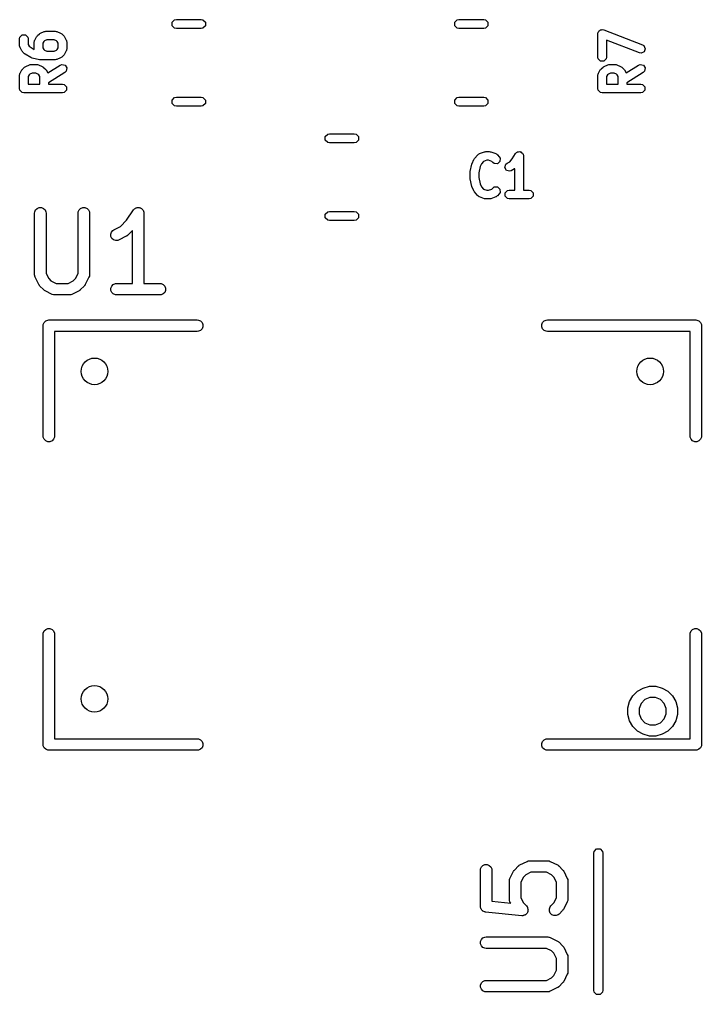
# Model space of a CAD drawing. Extents: x 5.61 to 7, y -4.12 to -3.59.
# Drawn here: x 5.606 to 5.959, y -4.091 to -3.587 of the extents above; entities that cross this region are included whole.
import ezdxf

# ---------------------------------------------------------------- set-up
doc = ezdxf.new("R2010")
doc.units = 0
doc.header["$MEASUREMENT"] = 0
doc.layers.add('BLACK', color=7, linetype='CONTINUOUS')

msp = doc.modelspace()

# ---------------------------------------------------------------- linework, layer by layer
at = {"layer": 'BLACK', "linetype": 'CONTINUOUS'}
for p, q in [((5.68541, -3.58847), (5.68668, -3.58719)), ((5.68668, -3.58719), (5.68759, -3.58701)), ((5.68759, -3.58701), (5.7004, -3.58701)), ((5.7004, -3.58701), (5.70131, -3.58719)), ((5.70131, -3.58719), (5.70259, -3.58847)), ((5.83157, -3.58847), (5.83284, -3.58719)), ((5.83284, -3.58719), (5.83375, -3.58701)), ((5.83375, -3.58701), (5.84657, -3.58701)), ((5.84657, -3.58701), (5.84747, -3.58719)), ((5.84747, -3.58719), (5.84875, -3.58847)), ((5.6173, -3.59411), (5.61921, -3.59325)), ((5.61921, -3.59325), (5.61925, -3.59324)), ((5.61925, -3.59324), (5.61927, -3.59323)), ((5.61927, -3.59323), (5.61967, -3.59315)), ((5.61967, -3.59315), (5.62006, -3.59306)), ((5.62006, -3.59306), (5.62009, -3.59307)), ((5.62009, -3.59307), (5.62013, -3.59306)), ((5.62013, -3.59306), (5.62489, -3.59306)), ((5.62489, -3.59306), (5.62494, -3.59307)), ((5.62494, -3.59307), (5.62496, -3.59306)), ((5.62496, -3.59306), (5.62536, -3.59315)), ((5.62536, -3.59315), (5.62575, -3.59323)), ((5.62575, -3.59323), (5.62577, -3.59324)), ((5.62577, -3.59324), (5.62582, -3.59325)), ((5.62582, -3.59325), (5.62772, -3.59411)), ((5.68541, -3.59027), (5.68541, -3.58847)), ((5.68668, -3.59155), (5.68541, -3.59027)), ((5.68759, -3.59173), (5.68668, -3.59155)), ((5.7004, -3.59173), (5.68759, -3.59173)), ((5.70131, -3.59155), (5.7004, -3.59173)), ((5.70259, -3.59027), (5.70131, -3.59155)), ((5.70259, -3.58847), (5.70259, -3.59027)), ((5.83157, -3.59027), (5.83157, -3.58847)), ((5.83284, -3.59155), (5.83157, -3.59027)), ((5.83375, -3.59173), (5.83284, -3.59155)), ((5.84657, -3.59173), (5.83375, -3.59173)), ((5.84747, -3.59155), (5.84657, -3.59173)), ((5.84875, -3.59027), (5.84747, -3.59155)), ((5.84875, -3.58847), (5.84875, -3.59027)), ((5.90584, -3.59359), (5.90613, -3.59329)), ((5.90613, -3.59329), (5.90629, -3.5929)), ((5.90629, -3.5929), (5.90672, -3.59271)), ((5.90672, -3.59271), (5.90705, -3.59237)), ((5.90705, -3.59237), (5.90748, -3.59237)), ((5.90748, -3.59237), (5.90786, -3.5922)), ((5.90786, -3.5922), (5.90873, -3.59235)), ((5.90873, -3.59235), (5.92873, -3.60006)), ((5.60645, -3.59702), (5.60662, -3.59616)), ((5.60645, -3.60045), (5.60645, -3.59702)), ((5.60662, -3.59616), (5.60784, -3.59494)), ((5.60784, -3.59494), (5.60956, -3.59494)), ((5.60956, -3.59494), (5.61078, -3.59616)), ((5.61078, -3.59616), (5.61095, -3.59702)), ((5.61095, -3.59702), (5.61095, -3.59987)), ((5.61409, -3.59848), (5.61418, -3.59818)), ((5.61411, -3.59855), (5.61409, -3.59848)), ((5.61418, -3.59818), (5.61424, -3.59787)), ((5.61424, -3.59787), (5.6143, -3.59782)), ((5.6143, -3.59782), (5.61436, -3.59764)), ((5.61436, -3.59764), (5.61531, -3.59593)), ((5.61531, -3.59593), (5.61555, -3.59564)), ((5.61555, -3.59564), (5.61577, -3.59535)), ((5.61577, -3.59535), (5.61672, -3.59449)), ((5.61672, -3.59449), (5.61702, -3.59431)), ((5.61702, -3.59431), (5.6173, -3.59411)), ((5.61906, -3.59844), (5.61857, -3.59932)), ((5.61947, -3.59807), (5.61906, -3.59844)), ((5.62061, -3.59756), (5.61947, -3.59807)), ((5.62441, -3.59756), (5.62061, -3.59756)), ((5.62555, -3.59807), (5.62441, -3.59756)), ((5.62597, -3.59844), (5.62555, -3.59807)), ((5.62645, -3.59932), (5.62597, -3.59844)), ((5.62772, -3.59411), (5.628, -3.59431)), ((5.628, -3.59431), (5.6283, -3.59449)), ((5.6283, -3.59449), (5.62926, -3.59535)), ((5.62926, -3.59535), (5.62948, -3.59564)), ((5.62948, -3.59564), (5.62972, -3.59593)), ((5.62972, -3.59593), (5.63067, -3.59764)), ((5.63067, -3.59764), (5.63073, -3.59782)), ((5.63073, -3.59782), (5.63078, -3.59787)), ((5.63078, -3.59787), (5.63084, -3.59818)), ((5.63084, -3.59818), (5.63094, -3.59848)), ((5.63094, -3.59848), (5.63092, -3.59855)), ((5.90567, -3.59445), (5.90584, -3.59359)), ((5.90567, -3.60645), (5.90567, -3.59445)), ((5.92711, -3.60426), (5.91017, -3.59773)), ((5.91017, -3.59773), (5.91017, -3.60645)), ((5.60649, -3.60063), (5.60645, -3.60045)), ((5.60647, -3.60071), (5.60649, -3.60063)), ((5.60656, -3.601), (5.60647, -3.60071)), ((5.60662, -3.60131), (5.60656, -3.601)), ((5.60668, -3.60136), (5.60662, -3.60131)), ((5.60674, -3.60154), (5.60668, -3.60136)), ((5.60769, -3.60326), (5.60674, -3.60154)), ((5.60793, -3.60354), (5.60769, -3.60326)), ((5.60815, -3.60384), (5.60793, -3.60354)), ((5.61095, -3.59987), (5.61144, -3.60074)), ((5.61144, -3.60074), (5.61195, -3.6012)), ((5.61195, -3.6012), (5.61411, -3.6025)), ((5.61407, -3.59873), (5.61411, -3.59855)), ((5.61407, -3.60216), (5.61407, -3.59873)), ((5.61411, -3.60234), (5.61407, -3.60216)), ((5.61409, -3.60242), (5.61411, -3.60234)), ((5.61411, -3.6025), (5.61409, -3.60242)), ((5.61857, -3.59932), (5.61857, -3.60158)), ((5.61857, -3.60158), (5.61906, -3.60246)), ((5.61906, -3.60246), (5.61947, -3.60283)), ((5.61947, -3.60283), (5.62061, -3.60334)), ((5.62061, -3.60334), (5.62441, -3.60334)), ((5.62441, -3.60334), (5.62555, -3.60283)), ((5.62555, -3.60283), (5.62597, -3.60246)), ((5.62597, -3.60246), (5.62645, -3.60158)), ((5.62645, -3.60158), (5.62645, -3.59932)), ((5.63067, -3.60326), (5.62972, -3.60497)), ((5.63073, -3.60308), (5.63067, -3.60326)), ((5.63078, -3.60302), (5.63073, -3.60308)), ((5.63084, -3.60272), (5.63078, -3.60302)), ((5.63094, -3.60242), (5.63084, -3.60272)), ((5.63092, -3.59855), (5.63095, -3.59873)), ((5.63095, -3.60216), (5.63092, -3.60234)), ((5.63092, -3.60234), (5.63094, -3.60242)), ((5.63095, -3.59873), (5.63095, -3.60216)), ((5.92873, -3.60006), (5.92947, -3.60053)), ((5.92947, -3.60053), (5.93017, -3.60211)), ((5.93017, -3.60211), (5.92955, -3.60371)), ((5.6091, -3.60469), (5.60815, -3.60384)), ((5.60929, -3.6048), (5.6091, -3.60469)), ((5.60945, -3.60495), (5.60929, -3.6048)), ((5.61231, -3.60666), (5.60945, -3.60495)), ((5.61264, -3.60678), (5.61231, -3.60666)), ((5.61297, -3.60693), (5.61264, -3.60678)), ((5.61678, -3.60779), (5.61297, -3.60693)), ((5.61703, -3.60779), (5.61678, -3.60779)), ((5.61727, -3.60784), (5.61703, -3.60779)), ((5.62489, -3.60784), (5.61727, -3.60784)), ((5.62494, -3.60783), (5.62489, -3.60784)), ((5.62496, -3.60784), (5.62494, -3.60783)), ((5.62536, -3.60775), (5.62496, -3.60784)), ((5.62575, -3.60767), (5.62536, -3.60775)), ((5.62577, -3.60765), (5.62575, -3.60767)), ((5.62582, -3.60764), (5.62577, -3.60765)), ((5.62772, -3.60679), (5.62582, -3.60764)), ((5.628, -3.60658), (5.62772, -3.60679)), ((5.6283, -3.60641), (5.628, -3.60658)), ((5.62926, -3.60555), (5.6283, -3.60641)), ((5.62948, -3.60525), (5.62926, -3.60555)), ((5.62972, -3.60497), (5.62948, -3.60525)), ((5.90584, -3.60731), (5.90567, -3.60645)), ((5.90705, -3.60853), (5.90584, -3.60731)), ((5.90878, -3.60853), (5.90705, -3.60853)), ((5.90999, -3.60731), (5.90878, -3.60853)), ((5.91017, -3.60645), (5.90999, -3.60731)), ((5.92797, -3.60441), (5.92711, -3.60426)), ((5.92955, -3.60371), (5.92797, -3.60441)), ((5.60674, -3.61478), (5.60769, -3.61307)), ((5.60769, -3.61307), (5.60793, -3.61279)), ((5.60793, -3.61279), (5.60815, -3.61249)), ((5.60815, -3.61249), (5.6091, -3.61163)), ((5.6091, -3.61163), (5.6094, -3.61146)), ((5.6094, -3.61146), (5.60968, -3.61125)), ((5.60968, -3.61125), (5.61159, -3.6104)), ((5.61159, -3.6104), (5.61164, -3.61039)), ((5.61164, -3.61039), (5.61165, -3.61037)), ((5.61165, -3.61037), (5.61205, -3.61029)), ((5.61205, -3.61029), (5.61245, -3.6102)), ((5.61245, -3.6102), (5.61247, -3.61021)), ((5.61247, -3.61021), (5.61251, -3.6102)), ((5.61251, -3.6102), (5.61537, -3.6102)), ((5.61537, -3.6102), (5.61542, -3.61021)), ((5.61542, -3.61021), (5.61544, -3.6102)), ((5.61544, -3.6102), (5.61583, -3.61029)), ((5.61583, -3.61029), (5.61623, -3.61037)), ((5.61623, -3.61037), (5.61625, -3.61039)), ((5.61625, -3.61039), (5.61629, -3.6104)), ((5.61629, -3.6104), (5.6182, -3.61125)), ((5.6182, -3.61125), (5.61848, -3.61146)), ((5.61848, -3.61146), (5.61878, -3.61163)), ((5.61878, -3.61163), (5.61973, -3.61249)), ((5.61973, -3.61249), (5.61995, -3.61279)), ((5.61995, -3.61279), (5.62019, -3.61307)), ((5.62019, -3.61307), (5.62105, -3.61461)), ((5.62105, -3.61461), (5.6275, -3.61055)), ((5.6275, -3.61055), (5.62832, -3.61023)), ((5.62832, -3.61023), (5.63, -3.61061)), ((5.63, -3.61061), (5.63092, -3.61207)), ((5.63092, -3.61207), (5.63054, -3.61375)), ((5.90595, -3.61478), (5.9069, -3.61307)), ((5.9069, -3.61307), (5.90714, -3.61279)), ((5.90714, -3.61279), (5.90736, -3.61249)), ((5.90736, -3.61249), (5.90832, -3.61163)), ((5.90832, -3.61163), (5.90861, -3.61146)), ((5.90861, -3.61146), (5.9089, -3.61125)), ((5.9089, -3.61125), (5.9108, -3.6104)), ((5.9108, -3.6104), (5.91085, -3.61039)), ((5.91085, -3.61039), (5.91086, -3.61037)), ((5.91086, -3.61037), (5.91126, -3.61029)), ((5.91126, -3.61029), (5.91166, -3.6102)), ((5.91166, -3.6102), (5.91168, -3.61021)), ((5.91168, -3.61021), (5.91173, -3.6102)), ((5.91173, -3.6102), (5.91458, -3.6102)), ((5.91458, -3.6102), (5.91463, -3.61021)), ((5.91463, -3.61021), (5.91465, -3.6102)), ((5.91465, -3.6102), (5.91505, -3.61029)), ((5.91505, -3.61029), (5.91544, -3.61037)), ((5.91544, -3.61037), (5.91546, -3.61039)), ((5.91546, -3.61039), (5.91551, -3.6104)), ((5.91551, -3.6104), (5.91741, -3.61125)), ((5.91741, -3.61125), (5.91769, -3.61146)), ((5.91769, -3.61146), (5.91799, -3.61163)), ((5.91799, -3.61163), (5.91894, -3.61249)), ((5.91894, -3.61249), (5.91917, -3.61279)), ((5.91917, -3.61279), (5.91941, -3.61307)), ((5.91941, -3.61307), (5.92026, -3.61461)), ((5.92026, -3.61461), (5.92672, -3.61055)), ((5.92672, -3.61055), (5.92754, -3.61023)), ((5.92754, -3.61023), (5.92922, -3.61061)), ((5.92922, -3.61061), (5.93013, -3.61207)), ((5.93013, -3.61207), (5.92975, -3.61375)), ((5.60645, -3.61588), (5.60649, -3.6157)), ((5.60645, -3.62273), (5.60645, -3.61588)), ((5.60647, -3.61562), (5.60656, -3.61532)), ((5.60649, -3.6157), (5.60647, -3.61562)), ((5.60656, -3.61532), (5.60662, -3.61502)), ((5.60662, -3.61502), (5.60668, -3.61496)), ((5.60668, -3.61496), (5.60674, -3.61478)), ((5.61144, -3.61558), (5.61095, -3.61646)), ((5.61095, -3.61646), (5.61095, -3.62048)), ((5.61185, -3.61521), (5.61144, -3.61558)), ((5.613, -3.6147), (5.61185, -3.61521)), ((5.61489, -3.6147), (5.613, -3.6147)), ((5.61603, -3.61521), (5.61489, -3.6147)), ((5.61644, -3.61558), (5.61603, -3.61521)), ((5.61693, -3.61646), (5.61644, -3.61558)), ((5.61693, -3.62048), (5.61693, -3.61646)), ((5.6299, -3.61435), (5.62143, -3.61969)), ((5.63054, -3.61375), (5.6299, -3.61435)), ((5.90567, -3.61588), (5.9057, -3.6157)), ((5.90567, -3.62273), (5.90567, -3.61588)), ((5.90568, -3.61562), (5.90578, -3.61532)), ((5.9057, -3.6157), (5.90568, -3.61562)), ((5.90578, -3.61532), (5.90584, -3.61502)), ((5.90584, -3.61502), (5.90589, -3.61496)), ((5.90589, -3.61496), (5.90595, -3.61478)), ((5.91065, -3.61558), (5.91017, -3.61646)), ((5.91017, -3.61646), (5.91017, -3.62048)), ((5.91106, -3.61521), (5.91065, -3.61558)), ((5.91221, -3.6147), (5.91106, -3.61521)), ((5.9141, -3.6147), (5.91221, -3.6147)), ((5.91524, -3.61521), (5.9141, -3.6147)), ((5.91566, -3.61558), (5.91524, -3.61521)), ((5.91614, -3.61646), (5.91566, -3.61558)), ((5.91614, -3.62048), (5.91614, -3.61646)), ((5.92912, -3.61435), (5.92064, -3.61969)), ((5.92975, -3.61375), (5.92912, -3.61435)), ((5.60662, -3.6236), (5.60645, -3.62273)), ((5.60784, -3.62481), (5.60662, -3.6236)), ((5.61095, -3.62048), (5.61693, -3.62048)), ((5.62143, -3.61969), (5.62143, -3.62048)), ((5.62143, -3.62048), (5.6287, -3.62048)), ((5.6287, -3.62048), (5.62956, -3.62066)), ((5.62956, -3.62066), (5.63078, -3.62187)), ((5.63078, -3.6236), (5.62956, -3.62481)), ((5.63078, -3.62187), (5.63078, -3.6236)), ((5.90584, -3.6236), (5.90567, -3.62273)), ((5.90705, -3.62481), (5.90584, -3.6236)), ((5.91017, -3.62048), (5.91614, -3.62048)), ((5.92064, -3.61969), (5.92064, -3.62048)), ((5.92064, -3.62048), (5.92792, -3.62048)), ((5.92792, -3.62048), (5.92878, -3.62066)), ((5.92878, -3.62066), (5.92999, -3.62187)), ((5.92999, -3.6236), (5.92878, -3.62481)), ((5.92999, -3.62187), (5.92999, -3.6236)), ((5.6087, -3.62498), (5.60784, -3.62481)), ((5.6287, -3.62498), (5.6087, -3.62498)), ((5.62956, -3.62481), (5.6287, -3.62498)), ((5.68541, -3.62862), (5.68668, -3.62735)), ((5.68541, -3.63043), (5.68541, -3.62862)), ((5.68668, -3.62735), (5.68759, -3.62717)), ((5.68759, -3.62717), (5.7004, -3.62717)), ((5.7004, -3.62717), (5.70131, -3.62735)), ((5.70131, -3.62735), (5.70259, -3.62862)), ((5.70259, -3.62862), (5.70259, -3.63043)), ((5.83157, -3.62862), (5.83284, -3.62735)), ((5.83157, -3.63043), (5.83157, -3.62862)), ((5.83284, -3.62735), (5.83375, -3.62717)), ((5.83375, -3.62717), (5.84657, -3.62717)), ((5.84657, -3.62717), (5.84747, -3.62735)), ((5.84747, -3.62735), (5.84875, -3.62862)), ((5.84875, -3.62862), (5.84875, -3.63043)), ((5.90792, -3.62498), (5.90705, -3.62481)), ((5.92792, -3.62498), (5.90792, -3.62498)), ((5.92878, -3.62481), (5.92792, -3.62498)), ((5.68668, -3.63171), (5.68541, -3.63043)), ((5.68759, -3.63189), (5.68668, -3.63171)), ((5.7004, -3.63189), (5.68759, -3.63189)), ((5.70131, -3.63171), (5.7004, -3.63189)), ((5.70259, -3.63043), (5.70131, -3.63171)), ((5.83284, -3.63171), (5.83157, -3.63043)), ((5.83375, -3.63189), (5.83284, -3.63171)), ((5.84657, -3.63189), (5.83375, -3.63189)), ((5.84747, -3.63171), (5.84657, -3.63189)), ((5.84875, -3.63043), (5.84747, -3.63171)), ((5.76464, -3.64752), (5.76592, -3.64624)), ((5.76464, -3.64933), (5.76464, -3.64752)), ((5.76592, -3.64624), (5.76682, -3.64606)), ((5.76682, -3.64606), (5.77964, -3.64606)), ((5.77964, -3.64606), (5.78054, -3.64624)), ((5.78054, -3.64624), (5.78182, -3.64752)), ((5.78182, -3.64752), (5.78182, -3.64933)), ((5.76592, -3.65061), (5.76464, -3.64933)), ((5.76682, -3.65079), (5.76592, -3.65061)), ((5.77964, -3.65079), (5.76682, -3.65079)), ((5.78054, -3.65061), (5.77964, -3.65079)), ((5.78182, -3.64933), (5.78054, -3.65061)), ((5.84163, -3.65917), (5.8418, -3.65887)), ((5.8418, -3.65887), (5.84352, -3.65697)), ((5.84352, -3.65697), (5.84363, -3.65688)), ((5.84363, -3.65688), (5.84366, -3.65682)), ((5.84366, -3.65682), (5.84395, -3.65665)), ((5.84395, -3.65665), (5.84422, -3.65644)), ((5.84422, -3.65644), (5.84429, -3.65644)), ((5.84429, -3.65644), (5.84441, -3.65636)), ((5.84441, -3.65636), (5.84698, -3.65541)), ((5.84698, -3.65541), (5.84737, -3.65535)), ((5.84737, -3.65535), (5.84776, -3.65527)), ((5.84776, -3.65527), (5.84948, -3.65527)), ((5.84948, -3.65527), (5.84987, -3.65535)), ((5.84987, -3.65535), (5.85026, -3.65541)), ((5.85026, -3.65541), (5.85283, -3.65636)), ((5.85283, -3.65636), (5.85295, -3.65644)), ((5.85295, -3.65644), (5.85302, -3.65644)), ((5.85302, -3.65644), (5.85329, -3.65665)), ((5.85329, -3.65665), (5.85358, -3.65682)), ((5.85358, -3.65682), (5.8536, -3.65688)), ((5.8536, -3.65688), (5.85372, -3.65697)), ((5.85372, -3.65697), (5.85458, -3.65792)), ((5.85458, -3.65792), (5.85503, -3.65868)), ((5.85503, -3.65868), (5.85494, -3.6604)), ((5.86137, -3.65904), (5.86298, -3.65636)), ((5.86298, -3.65636), (5.86357, -3.65571)), ((5.86357, -3.65571), (5.86384, -3.65565)), ((5.86384, -3.65565), (5.86404, -3.65544)), ((5.86404, -3.65544), (5.86465, -3.65544)), ((5.86465, -3.65544), (5.86524, -3.6553)), ((5.86524, -3.6553), (5.86548, -3.65544)), ((5.86548, -3.65544), (5.86577, -3.65544)), ((5.86577, -3.65544), (5.86619, -3.65587)), ((5.86619, -3.65587), (5.86671, -3.65618)), ((5.86671, -3.65618), (5.86678, -3.65646)), ((5.86678, -3.65646), (5.86698, -3.65666)), ((5.86698, -3.65666), (5.86716, -3.65752)), ((5.86716, -3.65752), (5.86716, -3.67527)), ((5.83957, -3.6656), (5.84042, -3.66179)), ((5.84042, -3.66179), (5.84052, -3.66158)), ((5.84052, -3.66158), (5.84057, -3.66136)), ((5.84057, -3.66136), (5.84143, -3.65946)), ((5.84143, -3.65946), (5.84163, -3.65917)), ((5.84476, -3.663), (5.84401, -3.66634)), ((5.84538, -3.66162), (5.84476, -3.663)), ((5.84649, -3.66039), (5.84538, -3.66162)), ((5.84817, -3.65977), (5.84649, -3.66039)), ((5.84907, -3.65977), (5.84817, -3.65977)), ((5.85075, -3.66039), (5.84907, -3.65977)), ((5.85123, -3.66093), (5.85075, -3.66039)), ((5.85194, -3.66146), (5.85123, -3.66093)), ((5.85366, -3.66155), (5.85194, -3.66146)), ((5.85494, -3.6604), (5.85366, -3.66155)), ((5.85753, -3.66349), (5.858, -3.66184)), ((5.85836, -3.665), (5.85753, -3.66349)), ((5.858, -3.66184), (5.85867, -3.66127)), ((5.85867, -3.66127), (5.86006, -3.6605)), ((5.86006, -3.6605), (5.86137, -3.65904)), ((5.83951, -3.66609), (5.83956, -3.66585)), ((5.83951, -3.66895), (5.83951, -3.66609)), ((5.83956, -3.6692), (5.83951, -3.66895)), ((5.83956, -3.66585), (5.83957, -3.6656)), ((5.84401, -3.66634), (5.84401, -3.6687)), ((5.84401, -3.6687), (5.84476, -3.67204)), ((5.86002, -3.66547), (5.85836, -3.665)), ((5.86086, -3.6652), (5.86002, -3.66547)), ((5.86257, -3.66425), (5.86086, -3.6652)), ((5.86266, -3.66418), (5.86257, -3.66425)), ((5.86266, -3.67527), (5.86266, -3.66418)), ((5.83957, -3.66944), (5.83956, -3.6692)), ((5.84042, -3.67325), (5.83957, -3.66944)), ((5.84052, -3.67346), (5.84042, -3.67325)), ((5.84057, -3.67368), (5.84052, -3.67346)), ((5.84143, -3.67559), (5.84057, -3.67368)), ((5.84476, -3.67204), (5.84538, -3.67342)), ((5.84538, -3.67342), (5.84649, -3.67465)), ((5.85123, -3.67411), (5.85194, -3.67359)), ((5.85194, -3.67359), (5.85366, -3.6735)), ((5.85366, -3.6735), (5.85494, -3.67465)), ((5.84163, -3.67587), (5.84143, -3.67559)), ((5.8418, -3.67617), (5.84163, -3.67587)), ((5.84352, -3.67808), (5.8418, -3.67617)), ((5.84363, -3.67816), (5.84352, -3.67808)), ((5.84366, -3.67822), (5.84363, -3.67816)), ((5.84395, -3.6784), (5.84366, -3.67822)), ((5.84422, -3.6786), (5.84395, -3.6784)), ((5.84429, -3.6786), (5.84422, -3.6786)), ((5.84441, -3.67868), (5.84429, -3.6786)), ((5.84698, -3.67963), (5.84441, -3.67868)), ((5.84649, -3.67465), (5.84817, -3.67527)), ((5.84817, -3.67527), (5.84907, -3.67527)), ((5.84907, -3.67527), (5.85075, -3.67465)), ((5.85283, -3.67868), (5.85026, -3.67963)), ((5.85075, -3.67465), (5.85123, -3.67411)), ((5.85295, -3.6786), (5.85283, -3.67868)), ((5.85302, -3.6786), (5.85295, -3.6786)), ((5.85329, -3.6784), (5.85302, -3.6786)), ((5.85358, -3.67822), (5.85329, -3.6784)), ((5.8536, -3.67816), (5.85358, -3.67822)), ((5.85372, -3.67808), (5.8536, -3.67816)), ((5.85458, -3.67712), (5.85372, -3.67808)), ((5.85503, -3.67637), (5.85458, -3.67712)), ((5.85494, -3.67465), (5.85503, -3.67637)), ((5.85768, -3.67666), (5.8589, -3.67544)), ((5.85768, -3.67838), (5.85768, -3.67666)), ((5.8589, -3.6796), (5.85768, -3.67838)), ((5.8589, -3.67544), (5.85976, -3.67527)), ((5.85976, -3.67527), (5.86266, -3.67527)), ((5.86716, -3.67527), (5.87005, -3.67527)), ((5.87005, -3.67527), (5.87091, -3.67544)), ((5.87091, -3.67544), (5.87213, -3.67666)), ((5.87213, -3.67838), (5.87091, -3.6796)), ((5.87213, -3.67666), (5.87213, -3.67838)), ((5.61561, -3.68462), (5.61667, -3.68418)), ((5.61667, -3.68418), (5.61782, -3.68418)), ((5.61782, -3.68418), (5.61889, -3.68462)), ((5.6381, -3.68462), (5.63917, -3.68418)), ((5.63917, -3.68418), (5.64032, -3.68418)), ((5.64032, -3.68418), (5.64139, -3.68462)), ((5.66702, -3.6843), (5.66729, -3.68418)), ((5.66729, -3.68418), (5.66758, -3.68418)), ((5.66758, -3.68418), (5.66786, -3.68413)), ((5.66786, -3.68413), (5.66815, -3.68418)), ((5.66815, -3.68418), (5.66844, -3.68418)), ((5.66844, -3.68418), (5.66871, -3.68429)), ((5.84737, -3.67969), (5.84698, -3.67963)), ((5.84776, -3.67977), (5.84737, -3.67969)), ((5.84948, -3.67977), (5.84776, -3.67977)), ((5.84987, -3.67969), (5.84948, -3.67977)), ((5.85026, -3.67963), (5.84987, -3.67969)), ((5.85976, -3.67977), (5.8589, -3.6796)), ((5.87005, -3.67977), (5.85976, -3.67977)), ((5.87091, -3.6796), (5.87005, -3.67977)), ((5.6143, -3.68708), (5.61435, -3.6865)), ((5.6143, -3.71895), (5.6143, -3.68708)), ((5.61435, -3.6865), (5.61479, -3.68544)), ((5.61479, -3.68544), (5.61561, -3.68462)), ((5.61889, -3.68462), (5.6197, -3.68544)), ((5.6197, -3.68544), (5.62014, -3.6865)), ((5.62014, -3.6865), (5.6202, -3.68708)), ((5.6202, -3.68708), (5.6202, -3.71825)), ((5.63679, -3.68708), (5.63685, -3.6865)), ((5.63679, -3.71825), (5.63679, -3.68708)), ((5.63685, -3.6865), (5.63729, -3.68544)), ((5.63729, -3.68544), (5.6381, -3.68462)), ((5.64139, -3.68462), (5.6422, -3.68544)), ((5.6422, -3.68544), (5.64264, -3.6865)), ((5.64264, -3.6865), (5.6427, -3.68708)), ((5.6427, -3.68708), (5.6427, -3.71895)), ((5.66182, -3.69082), (5.66541, -3.68544)), ((5.66541, -3.68544), (5.66578, -3.68499)), ((5.66541, -3.68544), (5.66541, -3.68544)), ((5.66541, -3.68544), (5.66541, -3.68544)), ((5.66541, -3.68544), (5.66541, -3.68544)), ((5.66578, -3.68499), (5.66602, -3.68483)), ((5.66602, -3.68483), (5.66623, -3.68462)), ((5.66623, -3.68462), (5.66649, -3.68451)), ((5.66649, -3.68451), (5.66673, -3.68435)), ((5.66673, -3.68435), (5.66702, -3.6843)), ((5.66871, -3.68429), (5.66899, -3.68435)), ((5.66899, -3.68435), (5.66924, -3.68451)), ((5.66924, -3.68451), (5.66951, -3.68462)), ((5.66951, -3.68462), (5.66971, -3.68483)), ((5.66971, -3.68483), (5.66995, -3.68499)), ((5.66995, -3.68499), (5.67011, -3.68523)), ((5.67011, -3.68523), (5.67032, -3.68544)), ((5.67032, -3.68544), (5.67043, -3.68571)), ((5.67043, -3.68571), (5.67059, -3.68595)), ((5.67059, -3.68595), (5.67065, -3.68623)), ((5.67065, -3.68623), (5.67076, -3.6865)), ((5.67076, -3.6865), (5.67082, -3.68707)), ((5.67082, -3.68707), (5.67082, -3.68708)), ((5.67082, -3.68708), (5.67082, -3.68708)), ((5.67082, -3.68708), (5.67082, -3.68708)), ((5.67082, -3.68708), (5.67082, -3.7235)), ((5.76464, -3.68768), (5.76592, -3.6864)), ((5.76464, -3.68949), (5.76464, -3.68768)), ((5.76592, -3.6864), (5.76682, -3.68622)), ((5.76682, -3.68622), (5.77964, -3.68622)), ((5.77964, -3.68622), (5.78054, -3.6864)), ((5.78054, -3.6864), (5.78182, -3.68768)), ((5.78182, -3.68768), (5.78182, -3.68949)), ((5.6553, -3.69569), (5.65862, -3.69403)), ((5.65862, -3.69403), (5.66182, -3.69082)), ((5.76592, -3.69077), (5.76464, -3.68949)), ((5.76682, -3.69094), (5.76592, -3.69077)), ((5.77964, -3.69094), (5.76682, -3.69094)), ((5.78054, -3.69077), (5.77964, -3.69094)), ((5.78182, -3.68949), (5.78054, -3.69077)), ((5.65369, -3.69796), (5.65405, -3.69687)), ((5.65377, -3.69911), (5.65369, -3.69796)), ((5.65429, -3.70014), (5.65377, -3.69911)), ((5.65405, -3.69687), (5.65481, -3.696)), ((5.65481, -3.696), (5.6553, -3.69569)), ((5.66169, -3.69909), (5.65794, -3.70097)), ((5.66194, -3.69894), (5.66169, -3.69909)), ((5.66201, -3.69891), (5.66194, -3.69894)), ((5.66209, -3.69884), (5.66201, -3.69891)), ((5.66218, -3.69879), (5.66209, -3.69884)), ((5.66223, -3.69873), (5.66218, -3.69879)), ((5.66246, -3.69854), (5.66223, -3.69873)), ((5.66491, -3.69608), (5.66246, -3.69854)), ((5.66491, -3.7235), (5.66491, -3.69608)), ((5.65516, -3.70089), (5.65429, -3.70014)), ((5.65625, -3.70126), (5.65516, -3.70089)), ((5.6574, -3.70118), (5.65625, -3.70126)), ((5.65794, -3.70097), (5.6574, -3.70118)), ((5.61435, -3.71953), (5.6143, -3.71895)), ((5.6202, -3.71825), (5.62155, -3.72095)), ((5.63544, -3.72095), (5.63679, -3.71825)), ((5.6427, -3.71895), (5.64264, -3.71953)), ((5.61439, -3.71962), (5.61435, -3.71953)), ((5.6144, -3.71973), (5.61439, -3.71962)), ((5.61461, -3.72027), (5.6144, -3.71973)), ((5.61648, -3.72402), (5.61461, -3.72027)), ((5.61664, -3.72427), (5.61648, -3.72402)), ((5.61667, -3.72434), (5.61664, -3.72427)), ((5.61673, -3.72442), (5.61667, -3.72434)), ((5.61679, -3.72451), (5.61673, -3.72442)), ((5.61685, -3.72456), (5.61679, -3.72451)), ((5.62155, -3.72095), (5.62275, -3.72215)), ((5.62275, -3.72215), (5.62544, -3.7235)), ((5.62544, -3.7235), (5.63155, -3.7235)), ((5.63155, -3.7235), (5.63425, -3.72215)), ((5.63425, -3.72215), (5.63544, -3.72095)), ((5.6402, -3.72451), (5.64014, -3.72456)), ((5.64026, -3.72442), (5.6402, -3.72451)), ((5.64033, -3.72434), (5.64026, -3.72442)), ((5.64036, -3.72427), (5.64033, -3.72434)), ((5.64051, -3.72402), (5.64036, -3.72427)), ((5.64239, -3.72027), (5.64051, -3.72402)), ((5.64259, -3.71973), (5.64239, -3.72027)), ((5.6426, -3.71962), (5.64259, -3.71973)), ((5.64264, -3.71953), (5.6426, -3.71962)), ((5.65416, -3.72481), (5.65498, -3.72399)), ((5.65498, -3.72399), (5.65604, -3.72355)), ((5.65604, -3.72355), (5.65662, -3.7235)), ((5.65662, -3.7235), (5.66491, -3.7235)), ((5.67082, -3.7235), (5.67912, -3.7235)), ((5.67912, -3.7235), (5.67969, -3.72355)), ((5.67969, -3.72355), (5.68076, -3.72399)), ((5.68076, -3.72399), (5.68157, -3.72481)), ((5.61703, -3.72479), (5.61685, -3.72456)), ((5.61891, -3.72666), (5.61703, -3.72479)), ((5.61914, -3.72685), (5.61891, -3.72666)), ((5.61919, -3.72691), (5.61914, -3.72685)), ((5.61928, -3.72696), (5.61919, -3.72691)), ((5.61936, -3.72703), (5.61928, -3.72696)), ((5.61943, -3.72706), (5.61936, -3.72703)), ((5.61968, -3.72722), (5.61943, -3.72706)), ((5.62343, -3.72909), (5.61968, -3.72722)), ((5.62397, -3.7293), (5.62343, -3.72909)), ((5.62407, -3.72931), (5.62397, -3.7293)), ((5.62417, -3.72935), (5.62407, -3.72931)), ((5.62475, -3.7294), (5.62417, -3.72935)), ((5.63225, -3.7294), (5.62475, -3.7294)), ((5.63282, -3.72935), (5.63225, -3.7294)), ((5.63292, -3.72931), (5.63282, -3.72935)), ((5.63303, -3.7293), (5.63292, -3.72931)), ((5.63357, -3.72909), (5.63303, -3.7293)), ((5.63732, -3.72722), (5.63357, -3.72909)), ((5.63756, -3.72706), (5.63732, -3.72722)), ((5.63764, -3.72703), (5.63756, -3.72706)), ((5.63772, -3.72696), (5.63764, -3.72703)), ((5.63781, -3.72691), (5.63772, -3.72696)), ((5.63786, -3.72685), (5.63781, -3.72691)), ((5.63808, -3.72666), (5.63786, -3.72685)), ((5.63996, -3.72479), (5.63808, -3.72666)), ((5.64014, -3.72456), (5.63996, -3.72479)), ((5.65372, -3.72587), (5.65416, -3.72481)), ((5.65372, -3.72703), (5.65372, -3.72587)), ((5.65416, -3.72809), (5.65372, -3.72703)), ((5.65498, -3.7289), (5.65416, -3.72809)), ((5.65604, -3.72935), (5.65498, -3.7289)), ((5.65662, -3.7294), (5.65604, -3.72935)), ((5.67912, -3.7294), (5.65662, -3.7294)), ((5.67969, -3.72935), (5.67912, -3.7294)), ((5.68076, -3.7289), (5.67969, -3.72935)), ((5.68157, -3.72809), (5.68076, -3.7289)), ((5.68157, -3.72481), (5.68201, -3.72587)), ((5.68201, -3.72703), (5.68157, -3.72809)), ((5.68201, -3.72587), (5.68201, -3.72703)), ((5.61876, -3.7447), (5.6192, -3.74364)), ((5.6192, -3.74364), (5.62001, -3.74282)), ((5.62001, -3.74282), (5.62108, -3.74238)), ((5.62108, -3.74238), (5.62165, -3.74232)), ((5.62165, -3.74232), (5.69843, -3.74232)), ((5.69843, -3.74232), (5.699, -3.74238)), ((5.699, -3.74238), (5.70007, -3.74282)), ((5.70007, -3.74282), (5.70088, -3.74364)), ((5.70088, -3.74364), (5.70132, -3.7447)), ((5.87663, -3.7447), (5.87707, -3.74364)), ((5.87707, -3.74364), (5.87789, -3.74282)), ((5.87789, -3.74282), (5.87895, -3.74238)), ((5.87895, -3.74238), (5.87953, -3.74232)), ((5.87953, -3.74232), (5.9563, -3.74232)), ((5.9563, -3.74232), (5.95688, -3.74238)), ((5.95688, -3.74238), (5.95794, -3.74282)), ((5.95794, -3.74282), (5.95875, -3.74364)), ((5.95875, -3.74364), (5.9592, -3.7447)), ((5.6187, -3.74528), (5.61876, -3.7447)), ((5.6187, -3.80236), (5.6187, -3.74528)), ((5.69843, -3.74823), (5.62461, -3.74823)), ((5.62461, -3.74823), (5.62461, -3.80236)), ((5.699, -3.74817), (5.69843, -3.74823)), ((5.70007, -3.74773), (5.699, -3.74817)), ((5.70088, -3.74692), (5.70007, -3.74773)), ((5.70132, -3.74585), (5.70088, -3.74692)), ((5.70132, -3.7447), (5.70132, -3.74585)), ((5.87663, -3.74585), (5.87663, -3.7447)), ((5.87707, -3.74692), (5.87663, -3.74585)), ((5.87789, -3.74773), (5.87707, -3.74692)), ((5.87895, -3.74817), (5.87789, -3.74773)), ((5.87953, -3.74823), (5.87895, -3.74817)), ((5.95335, -3.74823), (5.87953, -3.74823)), ((5.95335, -3.80236), (5.95335, -3.74823)), ((5.9592, -3.7447), (5.95925, -3.74528)), ((5.95925, -3.74528), (5.95925, -3.80236)), ((5.61876, -3.80294), (5.6187, -3.80236)), ((5.6192, -3.804), (5.61876, -3.80294)), ((5.62001, -3.80482), (5.6192, -3.804)), ((5.62108, -3.80526), (5.62001, -3.80482)), ((5.62329, -3.80482), (5.62223, -3.80526)), ((5.62411, -3.804), (5.62329, -3.80482)), ((5.62455, -3.80294), (5.62411, -3.804)), ((5.62461, -3.80236), (5.62455, -3.80294)), ((5.9534, -3.80294), (5.95335, -3.80236)), ((5.95384, -3.804), (5.9534, -3.80294)), ((5.95466, -3.80482), (5.95384, -3.804)), ((5.95572, -3.80526), (5.95466, -3.80482)), ((5.95794, -3.80482), (5.95688, -3.80526)), ((5.95875, -3.804), (5.95794, -3.80482)), ((5.9592, -3.80294), (5.95875, -3.804)), ((5.95925, -3.80236), (5.9592, -3.80294)), ((5.62223, -3.80526), (5.62108, -3.80526)), ((5.95688, -3.80526), (5.95572, -3.80526)), ((5.6187, -3.90472), (5.61876, -3.90415)), ((5.6187, -3.96181), (5.6187, -3.90472)), ((5.61876, -3.90415), (5.6192, -3.90308)), ((5.6192, -3.90308), (5.62001, -3.90227)), ((5.62001, -3.90227), (5.62108, -3.90183)), ((5.62108, -3.90183), (5.62223, -3.90183)), ((5.62223, -3.90183), (5.62329, -3.90227)), ((5.62329, -3.90227), (5.62411, -3.90308)), ((5.62411, -3.90308), (5.62455, -3.90415)), ((5.62455, -3.90415), (5.62461, -3.90472)), ((5.62461, -3.90472), (5.62461, -3.95886)), ((5.95335, -3.90472), (5.9534, -3.90415)), ((5.95335, -3.95886), (5.95335, -3.90472)), ((5.9534, -3.90415), (5.95384, -3.90308)), ((5.95384, -3.90308), (5.95466, -3.90227)), ((5.95466, -3.90227), (5.95572, -3.90183)), ((5.95572, -3.90183), (5.95688, -3.90183)), ((5.95688, -3.90183), (5.95794, -3.90227)), ((5.95794, -3.90227), (5.95875, -3.90308)), ((5.95875, -3.90308), (5.9592, -3.90415)), ((5.9592, -3.90415), (5.95925, -3.90472)), ((5.95925, -3.90472), (5.95925, -3.96181)), ((5.9237, -3.93666), (5.92609, -3.93427)), ((5.92609, -3.93427), (5.92902, -3.93258)), ((5.92902, -3.93258), (5.93229, -3.9317)), ((5.93229, -3.9317), (5.93567, -3.9317)), ((5.93567, -3.9317), (5.93893, -3.93258)), ((5.93893, -3.93258), (5.94186, -3.93427)), ((5.94186, -3.93427), (5.94425, -3.93666)), ((5.92113, -3.94285), (5.92201, -3.93959)), ((5.92201, -3.93959), (5.9237, -3.93666)), ((5.928, -3.94055), (5.92693, -3.94314)), ((5.92998, -3.93857), (5.928, -3.94055)), ((5.93257, -3.9375), (5.92998, -3.93857)), ((5.93538, -3.9375), (5.93257, -3.9375)), ((5.93797, -3.93857), (5.93538, -3.9375)), ((5.93995, -3.94055), (5.93797, -3.93857)), ((5.94102, -3.94314), (5.93995, -3.94055)), ((5.94425, -3.93666), (5.94594, -3.93959)), ((5.94594, -3.93959), (5.94682, -3.94285)), ((5.92113, -3.94314), (5.92113, -3.94285)), ((5.92113, -3.94623), (5.92113, -3.94314)), ((5.92201, -3.9495), (5.92113, -3.94623)), ((5.92693, -3.94314), (5.92693, -3.94595)), ((5.92693, -3.94595), (5.928, -3.94854)), ((5.93995, -3.94854), (5.94102, -3.94595)), ((5.94102, -3.94595), (5.94102, -3.94314)), ((5.94682, -3.94623), (5.94594, -3.9495)), ((5.94682, -3.94285), (5.94682, -3.94623)), ((5.9237, -3.95243), (5.92201, -3.9495)), ((5.928, -3.94854), (5.92998, -3.95052)), ((5.92998, -3.95052), (5.93257, -3.95159)), ((5.93538, -3.95159), (5.93797, -3.95052)), ((5.93797, -3.95052), (5.93995, -3.94854)), ((5.94594, -3.9495), (5.94425, -3.95243)), ((5.92609, -3.95482), (5.9237, -3.95243)), ((5.92902, -3.95651), (5.92609, -3.95482)), ((5.93257, -3.95159), (5.93538, -3.95159)), ((5.94186, -3.95482), (5.93893, -3.95651)), ((5.94425, -3.95243), (5.94186, -3.95482)), ((5.62461, -3.95886), (5.69843, -3.95886)), ((5.69843, -3.95886), (5.699, -3.95891)), ((5.699, -3.95891), (5.70007, -3.95936)), ((5.70007, -3.95936), (5.70088, -3.96017)), ((5.70088, -3.96017), (5.70132, -3.96123)), ((5.70132, -3.96123), (5.70132, -3.96239)), ((5.87663, -3.96123), (5.87707, -3.96017)), ((5.87663, -3.96239), (5.87663, -3.96123)), ((5.87707, -3.96017), (5.87789, -3.95936)), ((5.87789, -3.95936), (5.87895, -3.95891)), ((5.87895, -3.95891), (5.87953, -3.95886)), ((5.87953, -3.95886), (5.95335, -3.95886)), ((5.93229, -3.95739), (5.92902, -3.95651)), ((5.93567, -3.95739), (5.93229, -3.95739)), ((5.93893, -3.95651), (5.93567, -3.95739)), ((5.61876, -3.96239), (5.6187, -3.96181)), ((5.6192, -3.96345), (5.61876, -3.96239)), ((5.62001, -3.96427), (5.6192, -3.96345)), ((5.62108, -3.96471), (5.62001, -3.96427)), ((5.62165, -3.96476), (5.62108, -3.96471)), ((5.69843, -3.96476), (5.62165, -3.96476)), ((5.699, -3.96471), (5.69843, -3.96476)), ((5.70007, -3.96427), (5.699, -3.96471)), ((5.70088, -3.96345), (5.70007, -3.96427)), ((5.70132, -3.96239), (5.70088, -3.96345)), ((5.87707, -3.96345), (5.87663, -3.96239)), ((5.87789, -3.96427), (5.87707, -3.96345)), ((5.87895, -3.96471), (5.87789, -3.96427)), ((5.87953, -3.96476), (5.87895, -3.96471)), ((5.9563, -3.96476), (5.87953, -3.96476)), ((5.95688, -3.96471), (5.9563, -3.96476)), ((5.95794, -3.96427), (5.95688, -3.96471)), ((5.95875, -3.96345), (5.95794, -3.96427)), ((5.9592, -3.96239), (5.95875, -3.96345)), ((5.95925, -3.96181), (5.9592, -3.96239)), ((5.90372, -4.01705), (5.905, -4.01577)), ((5.905, -4.01577), (5.90681, -4.01577)), ((5.90681, -4.01577), (5.90809, -4.01705)), ((5.90354, -4.01795), (5.90372, -4.01705)), ((5.90354, -4.08882), (5.90354, -4.01795)), ((5.90809, -4.01705), (5.90827, -4.01795)), ((5.90827, -4.01795), (5.90827, -4.08882)), ((5.84487, -4.0267), (5.84493, -4.02612)), ((5.84487, -4.04544), (5.84487, -4.0267)), ((5.84493, -4.02612), (5.84537, -4.02506)), ((5.84537, -4.02506), (5.84619, -4.02424)), ((5.84619, -4.02424), (5.84725, -4.0238)), ((5.84725, -4.0238), (5.8484, -4.0238)), ((5.8484, -4.0238), (5.84947, -4.02424)), ((5.84947, -4.02424), (5.85028, -4.02506)), ((5.85028, -4.02506), (5.85072, -4.02612)), ((5.85072, -4.02612), (5.85078, -4.0267)), ((5.85078, -4.0267), (5.85078, -4.04277)), ((5.86225, -4.02693), (5.86231, -4.02685)), ((5.86231, -4.02685), (5.86237, -4.02676)), ((5.86237, -4.02676), (5.86243, -4.02671)), ((5.86243, -4.02671), (5.86261, -4.02648)), ((5.86261, -4.02648), (5.86449, -4.02461)), ((5.86449, -4.02461), (5.86471, -4.02442)), ((5.86471, -4.02442), (5.86476, -4.02436)), ((5.86476, -4.02436), (5.86485, -4.02431)), ((5.86485, -4.02431), (5.86493, -4.02424)), ((5.86493, -4.02424), (5.86501, -4.02421)), ((5.86501, -4.02421), (5.86525, -4.02406)), ((5.86525, -4.02406), (5.869, -4.02218)), ((5.869, -4.02218), (5.86954, -4.02197)), ((5.86954, -4.02197), (5.86965, -4.02197)), ((5.86965, -4.02197), (5.86975, -4.02193)), ((5.86975, -4.02193), (5.87032, -4.02187)), ((5.87032, -4.02187), (5.8797, -4.02187)), ((5.8797, -4.02187), (5.88027, -4.02193)), ((5.88027, -4.02193), (5.88037, -4.02197)), ((5.88037, -4.02197), (5.88048, -4.02197)), ((5.88048, -4.02197), (5.88102, -4.02218)), ((5.88102, -4.02218), (5.88477, -4.02406)), ((5.88477, -4.02406), (5.88502, -4.02421)), ((5.88502, -4.02421), (5.88509, -4.02424)), ((5.88509, -4.02424), (5.88517, -4.02431)), ((5.88517, -4.02431), (5.88526, -4.02436)), ((5.88526, -4.02436), (5.88531, -4.02442)), ((5.88531, -4.02442), (5.88554, -4.02461)), ((5.88554, -4.02461), (5.88741, -4.02648)), ((5.88741, -4.02648), (5.8876, -4.02671)), ((5.8876, -4.02671), (5.88766, -4.02676)), ((5.88766, -4.02676), (5.88771, -4.02685)), ((5.88771, -4.02685), (5.88778, -4.02693)), ((5.85987, -4.03232), (5.85993, -4.03174)), ((5.85993, -4.03174), (5.85997, -4.03165)), ((5.85997, -4.03165), (5.85998, -4.03154)), ((5.85998, -4.03154), (5.86018, -4.031)), ((5.86018, -4.031), (5.86206, -4.02725)), ((5.86206, -4.02725), (5.86222, -4.027)), ((5.86222, -4.027), (5.86225, -4.02693)), ((5.86713, -4.03032), (5.86578, -4.03302)), ((5.86832, -4.02912), (5.86713, -4.03032)), ((5.87102, -4.02777), (5.86832, -4.02912)), ((5.879, -4.02777), (5.87102, -4.02777)), ((5.8817, -4.02912), (5.879, -4.02777)), ((5.8829, -4.03032), (5.8817, -4.02912)), ((5.88424, -4.03302), (5.8829, -4.03032)), ((5.88778, -4.02693), (5.88781, -4.027)), ((5.88781, -4.027), (5.88796, -4.02725)), ((5.88796, -4.02725), (5.88984, -4.031)), ((5.88984, -4.031), (5.89005, -4.03154)), ((5.89005, -4.03154), (5.89005, -4.03165)), ((5.89005, -4.03165), (5.89009, -4.03174)), ((5.89009, -4.03174), (5.89015, -4.03232)), ((5.85987, -4.04169), (5.85987, -4.03232)), ((5.86578, -4.03302), (5.86578, -4.041)), ((5.88424, -4.041), (5.88424, -4.03302)), ((5.89015, -4.03232), (5.89015, -4.04169)), ((5.85993, -4.04227), (5.85987, -4.04169)), ((5.86578, -4.041), (5.86713, -4.0437)), ((5.8829, -4.0437), (5.88424, -4.041)), ((5.89015, -4.04169), (5.89009, -4.04227)), ((5.8449, -4.04566), (5.84487, -4.04544)), ((5.84489, -4.04573), (5.8449, -4.04566)), ((5.84491, -4.0458), (5.84489, -4.04573)), ((5.84493, -4.04602), (5.84491, -4.0458)), ((5.8451, -4.04642), (5.84493, -4.04602)), ((5.84522, -4.04683), (5.8451, -4.04642)), ((5.84532, -4.04695), (5.84522, -4.04683)), ((5.84537, -4.04708), (5.84532, -4.04695)), ((5.85078, -4.04277), (5.86055, -4.04375)), ((5.85997, -4.04237), (5.85993, -4.04227)), ((5.85998, -4.04247), (5.85997, -4.04237)), ((5.86018, -4.04302), (5.85998, -4.04247)), ((5.86055, -4.04375), (5.86018, -4.04302)), ((5.86713, -4.0437), (5.86866, -4.04523)), ((5.86866, -4.04523), (5.86903, -4.04568)), ((5.86903, -4.04568), (5.86909, -4.04582)), ((5.86909, -4.04582), (5.86918, -4.04593)), ((5.86918, -4.04593), (5.86931, -4.04634)), ((5.86931, -4.04634), (5.86947, -4.04674)), ((5.86947, -4.04674), (5.86947, -4.04689)), ((5.86947, -4.04689), (5.86951, -4.04703)), ((5.86951, -4.04703), (5.86947, -4.04746)), ((5.88055, -4.04674), (5.88099, -4.04568)), ((5.88055, -4.0479), (5.88055, -4.04674)), ((5.88099, -4.04568), (5.88136, -4.04523)), ((5.88136, -4.04523), (5.8829, -4.0437)), ((5.88781, -4.04701), (5.88778, -4.04708)), ((5.88796, -4.04676), (5.88781, -4.04701)), ((5.88984, -4.04302), (5.88796, -4.04676)), ((5.89005, -4.04247), (5.88984, -4.04302)), ((5.89009, -4.04227), (5.89005, -4.04237)), ((5.89005, -4.04237), (5.89005, -4.04247)), ((5.84568, -4.04739), (5.84537, -4.04708)), ((5.84595, -4.04772), (5.84568, -4.04739)), ((5.84608, -4.04779), (5.84595, -4.04772)), ((5.84619, -4.0479), (5.84608, -4.04779)), ((5.84659, -4.04806), (5.84619, -4.0479)), ((5.84697, -4.04827), (5.84659, -4.04806)), ((5.84718, -4.04831), (5.84697, -4.04827)), ((5.84725, -4.04834), (5.84718, -4.04831)), ((5.84732, -4.04834), (5.84725, -4.04834)), ((5.84753, -4.04838), (5.84732, -4.04834)), ((5.86628, -4.05026), (5.84753, -4.04838)), ((5.86686, -4.05026), (5.86628, -4.05026)), ((5.867, -4.05022), (5.86686, -4.05026)), ((5.86715, -4.05022), (5.867, -4.05022)), ((5.86755, -4.05005), (5.86715, -4.05022)), ((5.86796, -4.04993), (5.86755, -4.05005)), ((5.86808, -4.04983), (5.86796, -4.04993)), ((5.86822, -4.04977), (5.86808, -4.04983)), ((5.86852, -4.04947), (5.86822, -4.04977)), ((5.86885, -4.0492), (5.86852, -4.04947)), ((5.86893, -4.04906), (5.86885, -4.0492)), ((5.86903, -4.04896), (5.86893, -4.04906)), ((5.8692, -4.04856), (5.86903, -4.04896)), ((5.8694, -4.04818), (5.8692, -4.04856)), ((5.86941, -4.04803), (5.8694, -4.04818)), ((5.86947, -4.0479), (5.86941, -4.04803)), ((5.86947, -4.04746), (5.86947, -4.0479)), ((5.88099, -4.04896), (5.88055, -4.0479)), ((5.88181, -4.04977), (5.88099, -4.04896)), ((5.88287, -4.05022), (5.88181, -4.04977)), ((5.88402, -4.05022), (5.88287, -4.05022)), ((5.88509, -4.04977), (5.88402, -4.05022)), ((5.88554, -4.04941), (5.88509, -4.04977)), ((5.88741, -4.04753), (5.88554, -4.04941)), ((5.8876, -4.04731), (5.88741, -4.04753)), ((5.88766, -4.04725), (5.8876, -4.04731)), ((5.88771, -4.04717), (5.88766, -4.04725)), ((5.88778, -4.04708), (5.88771, -4.04717)), ((5.84537, -4.06255), (5.84619, -4.06174)), ((5.84619, -4.06174), (5.84725, -4.0613)), ((5.84725, -4.0613), (5.84783, -4.06124)), ((5.84783, -4.06124), (5.8797, -4.06124)), ((5.8797, -4.06124), (5.88027, -4.0613)), ((5.88027, -4.0613), (5.88037, -4.06134)), ((5.88037, -4.06134), (5.88048, -4.06134)), ((5.88048, -4.06134), (5.88102, -4.06155)), ((5.88102, -4.06155), (5.88477, -4.06343)), ((5.84493, -4.06362), (5.84537, -4.06255)), ((5.84493, -4.06477), (5.84493, -4.06362)), ((5.84537, -4.06583), (5.84493, -4.06477)), ((5.84619, -4.06665), (5.84537, -4.06583)), ((5.84725, -4.06709), (5.84619, -4.06665)), ((5.84783, -4.06714), (5.84725, -4.06709)), ((5.879, -4.06714), (5.84783, -4.06714)), ((5.8817, -4.06849), (5.879, -4.06714)), ((5.88477, -4.06343), (5.88502, -4.06358)), ((5.88502, -4.06358), (5.88509, -4.06361)), ((5.88509, -4.06361), (5.88517, -4.06368)), ((5.88517, -4.06368), (5.88526, -4.06373)), ((5.88526, -4.06373), (5.88531, -4.06379)), ((5.88531, -4.06379), (5.88554, -4.06398)), ((5.88554, -4.06398), (5.88741, -4.06585)), ((5.88741, -4.06585), (5.8876, -4.06608)), ((5.8876, -4.06608), (5.88766, -4.06613)), ((5.88766, -4.06613), (5.88771, -4.06622)), ((5.88771, -4.06622), (5.88778, -4.0663)), ((5.88778, -4.0663), (5.88781, -4.06637)), ((5.88781, -4.06637), (5.88796, -4.06662)), ((5.88796, -4.06662), (5.88984, -4.07037)), ((5.8829, -4.06969), (5.8817, -4.06849)), ((5.88424, -4.07239), (5.8829, -4.06969)), ((5.88984, -4.07037), (5.89005, -4.07091)), ((5.89005, -4.07091), (5.89005, -4.07102)), ((5.89005, -4.07102), (5.89009, -4.07111)), ((5.89009, -4.07111), (5.89015, -4.07169)), ((5.89015, -4.07169), (5.89015, -4.07919)), ((5.88424, -4.07849), (5.88424, -4.07239)), ((5.8817, -4.08239), (5.8829, -4.08119)), ((5.8829, -4.08119), (5.88424, -4.07849)), ((5.88984, -4.08051), (5.88796, -4.08426)), ((5.89005, -4.07997), (5.88984, -4.08051)), ((5.89009, -4.07977), (5.89005, -4.07986)), ((5.89005, -4.07986), (5.89005, -4.07997)), ((5.89015, -4.07919), (5.89009, -4.07977)), ((5.84493, -4.08611), (5.84537, -4.08505)), ((5.84493, -4.08727), (5.84493, -4.08611)), ((5.84537, -4.08833), (5.84493, -4.08727)), ((5.84537, -4.08505), (5.84619, -4.08423)), ((5.84619, -4.08423), (5.84725, -4.08379)), ((5.84725, -4.08379), (5.84783, -4.08374)), ((5.84783, -4.08374), (5.879, -4.08374)), ((5.879, -4.08374), (5.8817, -4.08239)), ((5.88502, -4.0873), (5.88477, -4.08746)), ((5.88509, -4.08727), (5.88502, -4.0873)), ((5.88517, -4.0872), (5.88509, -4.08727)), ((5.88526, -4.08715), (5.88517, -4.0872)), ((5.88531, -4.08709), (5.88526, -4.08715)), ((5.88554, -4.0869), (5.88531, -4.08709)), ((5.88741, -4.08503), (5.88554, -4.0869)), ((5.8876, -4.0848), (5.88741, -4.08503)), ((5.88766, -4.08475), (5.8876, -4.0848)), ((5.88771, -4.08466), (5.88766, -4.08475)), ((5.88778, -4.08458), (5.88771, -4.08466)), ((5.88781, -4.08451), (5.88778, -4.08458)), ((5.88796, -4.08426), (5.88781, -4.08451)), ((5.84619, -4.08914), (5.84537, -4.08833)), ((5.84725, -4.08959), (5.84619, -4.08914)), ((5.84783, -4.08964), (5.84725, -4.08959)), ((5.8797, -4.08964), (5.84783, -4.08964)), ((5.88027, -4.08959), (5.8797, -4.08964)), ((5.88037, -4.08954), (5.88027, -4.08959)), ((5.88048, -4.08954), (5.88037, -4.08954)), ((5.88102, -4.08933), (5.88048, -4.08954)), ((5.88477, -4.08746), (5.88102, -4.08933)), ((5.90372, -4.08972), (5.90354, -4.08882)), ((5.905, -4.091), (5.90372, -4.08972)), ((5.90681, -4.091), (5.905, -4.091)), ((5.90809, -4.08972), (5.90681, -4.091)), ((5.90827, -4.08882), (5.90809, -4.08972))]:
    msp.add_line(p, q, dxfattribs=at)
at = {"layer": 'BLACK'}
for centre in [(5.64528, -3.7689), (5.64528, -3.7689), (5.93268, -3.7689), (5.93268, -3.7689), (5.64528, -3.93819), (5.64528, -3.93819)]:
    msp.add_circle(centre, 0.00689, dxfattribs=at)

doc.saveas('drawing.dxf')
